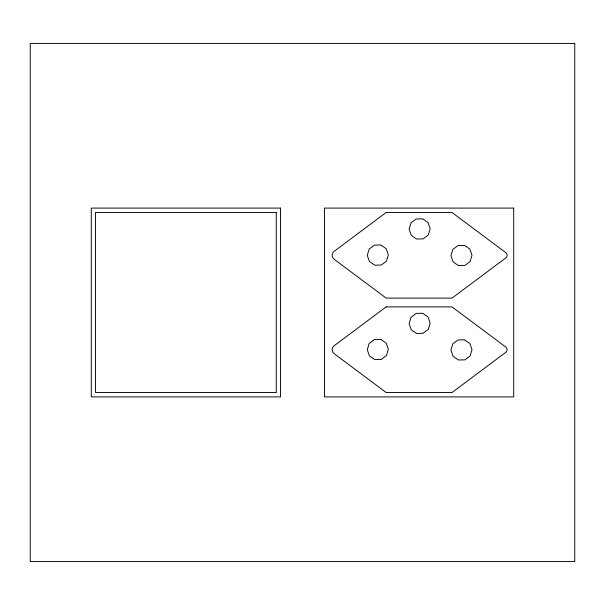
<?xml version="1.0" encoding="UTF-8"?>
<svg xmlns="http://www.w3.org/2000/svg" width="605" height="605" viewBox="0 0 605 605"><rect width="100%" height="100%" fill="white"/><g stroke="black" fill="none" stroke-linecap="round" stroke-linejoin="round"><path stroke-width="0.91" d="M422.706 218.866L416.187 218.987L410.992 222.912L409.101 229.144L411.226 235.3L416.565 239.028L423.077 238.907L428.272 234.982L430.17 228.751L428.045 222.595L423.001 219.078M380.878 245.017L374.366 245.138L369.171 249.063L367.28 255.295L369.405 261.451L374.745 265.179L381.256 265.058L386.451 261.133L388.349 254.902L386.224 248.746L381.18 245.222M464.527 245.411L458.008 245.532L452.812 249.464L450.922 255.688L453.047 261.844L458.386 265.572L464.897 265.451L470.1 261.526L471.991 255.295L469.866 249.139L464.821 245.622M422.706 313.277L416.187 313.398L410.992 317.322L409.101 323.554L411.226 329.71L416.565 333.438L423.077 333.317L428.272 329.392L430.17 323.161L428.045 317.005L423.001 313.488M380.878 339.428L374.366 339.549L369.171 343.474L367.28 349.705L369.405 355.861L374.745 359.589L381.256 359.468L386.451 355.536L388.349 349.312L386.224 343.156L381.18 339.632M464.527 339.821L458.008 339.942L452.812 343.867L450.922 350.098L453.047 356.254L458.386 359.983L464.897 359.862L470.1 355.937L471.991 349.705L469.866 343.549L464.821 340.033M386.149 212.484L334.126 251.355A4.923 4.923 0 0 0 334.126 259.235L386.149 298.106L452.018 298.106L505.803 257.927A3.282 3.282 0 0 0 505.803 252.671L452.018 212.484L386.149 212.484M386.149 306.894L334.126 345.765A4.923 4.923 0 0 0 334.126 353.645L386.149 392.516L452.018 392.516L505.803 352.329A3.282 3.282 0 0 0 505.803 347.073L452.018 306.894L386.149 306.894M574.75 43.424L30.25 43.424L30.25 561.576L574.75 561.576L574.75 43.424M280.546 208.09L91.287 208.09L91.287 396.91L280.546 396.91L280.546 208.09M513.713 208.09L324.454 208.09L324.454 396.91L513.713 396.91L513.713 208.09M276.281 212.484L95.545 212.484L95.545 392.516L276.281 392.516L276.281 212.484"/></g></svg>
